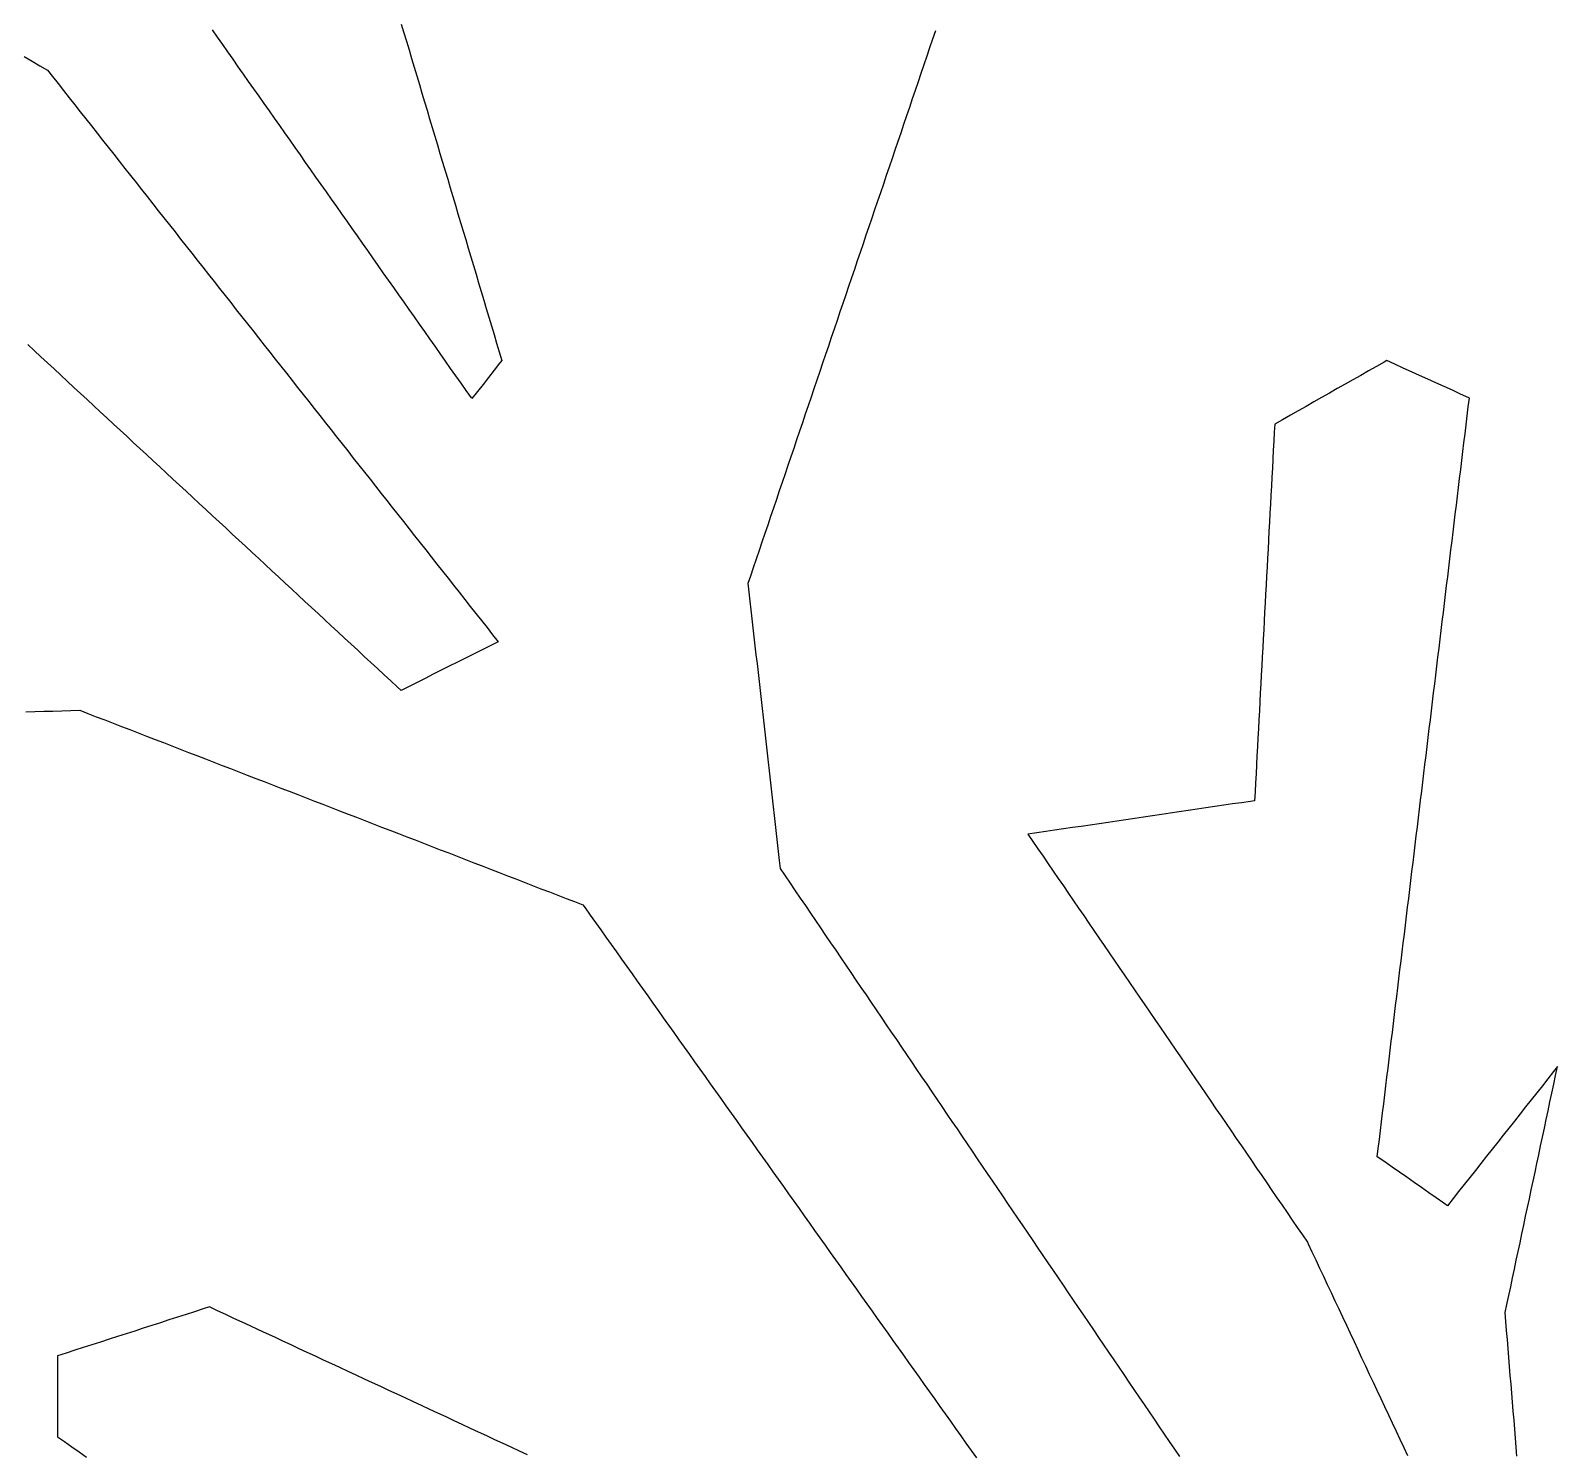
# Model space of a CAD drawing. Header units: millimetres. Extents: x 230 to 3347, y 514 to 5196.
# Drawn here: x 361.3 to 531.1, y 2979 to 3137.1 of the extents above; entities that cross this region are included whole.
import ezdxf

# ---------------------------------------------------------------- set-up
doc = ezdxf.new("R2010")
doc.units = ezdxf.units.MM
doc.layers.add('ALL_ISLANDS', color=7, linetype='Continuous')
doc.layers.add('OUTLINE_ISLAND_01', color=7, linetype='Continuous')

msp = doc.modelspace()

# ---------------------------------------------------------------- linework, layer by layer
at = {"layer": 'ALL_ISLANDS'}
for points in [[(402.5324, 3137.8073), (402.8188, 3136.8492), (403.1051, 3135.8911), (403.3914, 3134.9329), (403.6778, 3133.9748), (403.9641, 3133.0167), (404.2505, 3132.0586), (404.5368, 3131.1004), (404.8232, 3130.1423), (405.1095, 3129.1842), (405.3959, 3128.2261), (405.6822, 3127.2679), (405.9686, 3126.3098), (406.2549, 3125.3517), (406.5413, 3124.3936), (406.8276, 3123.4354), (407.1139, 3122.4773), (407.4003, 3121.5192), (407.6866, 3120.5611), (407.973, 3119.6029), (408.2593, 3118.6448), (408.5457, 3117.6867), (408.832, 3116.7285), (409.1184, 3115.7704), (409.4047, 3114.8123), (409.6911, 3113.8542), (409.9774, 3112.896), (410.2638, 3111.9379), (410.5501, 3110.9798), (410.8364, 3110.0217), (411.1228, 3109.0635), (411.4091, 3108.1054), (411.6955, 3107.1473), (411.9818, 3106.1892), (412.2682, 3105.231), (412.5545, 3104.2729), (412.8409, 3103.3148), (413.1272, 3102.3567), (413.4136, 3101.3985), (413.6999, 3100.4404), (413.4594, 3100.1317), (412.8448, 3099.3429), (412.2302, 3098.5541), (411.6156, 3097.7652), (411.001, 3096.9764), (410.3864, 3096.1876), (410.3197, 3096.2823), (409.7439, 3097.0999), (409.1682, 3097.9175), (408.5924, 3098.7351), (408.0166, 3099.5527), (407.4409, 3100.3704), (406.8651, 3101.188), (406.2893, 3102.0056), (405.7136, 3102.8232), (405.1378, 3103.6408), (404.5621, 3104.4584), (403.9863, 3105.2761), (403.4105, 3106.0937), (402.8348, 3106.9113), (402.259, 3107.7289), (401.6832, 3108.5465), (401.1075, 3109.3641), (400.5317, 3110.1818), (399.956, 3110.9994), (399.3802, 3111.817), (398.8044, 3112.6346), (398.2287, 3113.4522), (397.6529, 3114.2698), (397.0771, 3115.0875), (396.5014, 3115.9051), (395.9256, 3116.7227), (395.3499, 3117.5403), (394.7741, 3118.3579), (394.1983, 3119.1756), (393.6226, 3119.9932), (393.0468, 3120.8108), (392.471, 3121.6284), (391.8953, 3122.446), (391.3195, 3123.2636), (390.7438, 3124.0813), (390.168, 3124.8989), (389.5922, 3125.7165), (389.0165, 3126.5341), (388.4407, 3127.3517), (387.8649, 3128.1693), (387.2892, 3128.987), (386.7134, 3129.8046), (386.1377, 3130.6222), (385.5619, 3131.4398), (384.9861, 3132.2574), (384.4104, 3133.075), (383.8346, 3133.8927), (383.2588, 3134.7103), (382.6831, 3135.5279), (382.1073, 3136.3455), (381.5316, 3137.1631)], [(489.0676, 2978.6542), (488.5056, 2979.4814), (487.9437, 2980.3085), (487.3818, 2981.1357), (486.8198, 2981.9629), (486.2579, 2982.7901), (485.6959, 2983.6172), (485.134, 2984.4444), (484.572, 2985.2716), (484.0101, 2986.0988), (483.4482, 2986.9259), (482.8862, 2987.7531), (482.3243, 2988.5803), (481.7623, 2989.4075), (481.2004, 2990.2346), (480.6384, 2991.0618), (480.0765, 2991.889), (479.5146, 2992.7162), (478.9526, 2993.5433), (478.3907, 2994.3705), (477.8287, 2995.1977), (477.2668, 2996.0249), (476.7048, 2996.852), (476.1429, 2997.6792), (475.581, 2998.5064), (475.019, 2999.3336), (474.4571, 3000.1607), (473.8951, 3000.9879), (473.3332, 3001.8151), (472.7712, 3002.6423), (472.2093, 3003.4695), (471.6473, 3004.2966), (471.0854, 3005.1238), (470.5235, 3005.951), (469.9615, 3006.7782), (469.3996, 3007.6053), (468.8376, 3008.4325), (468.2757, 3009.2597), (467.7137, 3010.0869), (467.1518, 3010.914), (466.5899, 3011.7412), (466.0279, 3012.5684), (465.466, 3013.3956), (464.904, 3014.2227), (464.3421, 3015.0499), (463.7801, 3015.8771), (463.2182, 3016.7043), (462.6563, 3017.5314), (462.0943, 3018.3586), (461.5324, 3019.1858), (460.9704, 3020.013), (460.4085, 3020.8401), (459.8465, 3021.6673), (459.2846, 3022.4945), (458.7227, 3023.3217), (458.1607, 3024.1488), (457.5988, 3024.976), (457.0368, 3025.8032), (456.4749, 3026.6304), (455.9129, 3027.4575), (455.351, 3028.2847), (454.789, 3029.1119), (454.2271, 3029.9391), (453.6652, 3030.7663), (453.1032, 3031.5934), (452.5413, 3032.4206), (451.9793, 3033.2478), (451.4174, 3034.075), (450.8554, 3034.9021), (450.2935, 3035.7293), (449.7316, 3036.5565), (449.1696, 3037.3837), (448.6077, 3038.2108), (448.0457, 3039.038), (447.4838, 3039.8652), (446.9218, 3040.6924), (446.3599, 3041.5195), (445.798, 3042.3467), (445.236, 3043.1739), (444.6741, 3044.0011), (444.5743, 3044.8858), (444.4623, 3045.8795), (444.3503, 3046.8732), (444.2383, 3047.8669), (444.1262, 3048.8606), (444.0142, 3049.8543), (443.9022, 3050.848), (443.7902, 3051.8417), (443.6782, 3052.8354), (443.5661, 3053.8291), (443.4541, 3054.8228), (443.3421, 3055.8165), (443.2301, 3056.8102), (443.1181, 3057.8039), (443.006, 3058.7976), (442.894, 3059.7914), (442.782, 3060.7851), (442.67, 3061.7788), (442.5579, 3062.7725), (442.4459, 3063.7662), (442.3339, 3064.7599), (442.2219, 3065.7536), (442.1099, 3066.7473), (441.9978, 3067.741), (441.8858, 3068.7347), (441.7738, 3069.7284), (441.6618, 3070.7221), (441.5498, 3071.7158), (441.4377, 3072.7095), (441.3257, 3073.7032), (441.2137, 3074.6969), (441.1017, 3075.6906), (441.3754, 3076.4975), (441.6966, 3077.4445), (442.0179, 3078.3915), (442.3391, 3079.3385), (442.6604, 3080.2855), (442.9817, 3081.2325), (443.3029, 3082.1794), (443.6242, 3083.1264), (443.9454, 3084.0734), (444.2667, 3085.0204), (444.5879, 3085.9674), (444.9092, 3086.9144), (445.2305, 3087.8614), (445.5517, 3088.8084), (445.873, 3089.7554), (446.1942, 3090.7024), (446.5155, 3091.6494), (446.8367, 3092.5964), (447.158, 3093.5434), (447.4792, 3094.4903), (447.8005, 3095.4373), (448.1218, 3096.3843), (448.443, 3097.3313), (448.7643, 3098.2783), (449.0855, 3099.2253), (449.4068, 3100.1723), (449.728, 3101.1193), (450.0493, 3102.0663), (450.3706, 3103.0133), (450.6918, 3103.9603), (451.0131, 3104.9073), (451.3343, 3105.8543), (451.6556, 3106.8012), (451.9768, 3107.7482), (452.2981, 3108.6952), (452.6193, 3109.6422), (452.9406, 3110.5892), (453.2619, 3111.5362), (453.5831, 3112.4832), (453.9044, 3113.4302), (454.2256, 3114.3772), (454.5469, 3115.3242), (454.8681, 3116.2712), (455.1894, 3117.2182), (455.5106, 3118.1652), (455.8319, 3119.1121), (456.1532, 3120.0591), (456.4744, 3121.0061), (456.7957, 3121.9531), (457.1169, 3122.9001), (457.4382, 3123.8471), (457.7594, 3124.7941), (458.0807, 3125.7411), (458.402, 3126.6881), (458.7232, 3127.6351), (459.0445, 3128.5821), (459.3657, 3129.5291), (459.687, 3130.4761), (460.0082, 3131.423), (460.3295, 3132.37), (460.6507, 3133.317), (460.972, 3134.264), (461.2933, 3135.211), (461.6145, 3136.158), (461.9358, 3137.105)], [(360.6198, 3134.1875), (361.4831, 3133.6827), (362.3463, 3133.1779), (363.2096, 3132.6731), (363.7528, 3131.9845), (364.3721, 3131.1994), (364.9915, 3130.4143), (365.6108, 3129.6292), (366.2302, 3128.844), (366.8495, 3128.0589), (367.4688, 3127.2738), (368.0882, 3126.4887), (368.7075, 3125.7036), (369.3269, 3124.9184), (369.9462, 3124.1333), (370.5656, 3123.3482), (371.1849, 3122.5631), (371.8043, 3121.778), (372.4236, 3120.9928), (373.0429, 3120.2077), (373.6623, 3119.4226), (374.2816, 3118.6375), (374.901, 3117.8524), (375.5203, 3117.0672), (376.1397, 3116.2821), (376.759, 3115.497), (377.3783, 3114.7119), (377.9977, 3113.9268), (378.617, 3113.1416), (379.2364, 3112.3565), (379.8557, 3111.5714), (380.4751, 3110.7863), (381.0944, 3110.0011), (381.7137, 3109.216), (382.3331, 3108.4309), (382.9524, 3107.6458), (383.5718, 3106.8607), (384.1911, 3106.0755), (384.8105, 3105.2904), (385.4298, 3104.5053), (386.0491, 3103.7202), (386.6685, 3102.9351), (387.2878, 3102.1499), (387.9072, 3101.3648), (388.5265, 3100.5797), (389.1459, 3099.7946), (389.7652, 3099.0095), (390.3845, 3098.2243), (391.0039, 3097.4392), (391.6232, 3096.6541), (392.2426, 3095.869), (392.8619, 3095.0839), (393.4813, 3094.2987), (394.1006, 3093.5136), (394.7199, 3092.7285), (395.3393, 3091.9434), (395.9586, 3091.1583), (396.578, 3090.3731), (397.1973, 3089.588), (397.8167, 3088.8029), (398.436, 3088.0178), (399.0553, 3087.2327), (399.6747, 3086.4475), (400.294, 3085.6624), (400.9134, 3084.8773), (401.5327, 3084.0922), (402.1521, 3083.307), (402.7714, 3082.5219), (403.3907, 3081.7368), (404.0101, 3080.9517), (404.6294, 3080.1666), (405.2488, 3079.3814), (405.8681, 3078.5963), (406.4875, 3077.8112), (407.1068, 3077.0261), (407.7261, 3076.241), (408.3455, 3075.4558), (408.9648, 3074.6707), (409.5842, 3073.8856), (410.2035, 3073.1005), (410.8229, 3072.3154), (411.4422, 3071.5302), (412.0615, 3070.7451), (412.6809, 3069.96), (413.3002, 3069.1749), (413.2347, 3069.1421), (412.3405, 3068.6944), (411.4463, 3068.2468), (410.5521, 3067.7991), (409.6579, 3067.3515), (408.7637, 3066.9038), (407.8695, 3066.4562), (406.9753, 3066.0085), (406.0811, 3065.5608), (405.1869, 3065.1132), (404.2927, 3064.6655), (403.3985, 3064.2179), (402.5043, 3063.7702), (402.0888, 3064.1549), (401.355, 3064.8343), (400.6213, 3065.5138), (399.8875, 3066.1932), (399.1537, 3066.8726), (398.42, 3067.552), (397.6862, 3068.2314), (396.9525, 3068.9108), (396.2187, 3069.5902), (395.485, 3070.2696), (394.7512, 3070.9491), (394.0174, 3071.6285), (393.2837, 3072.3079), (392.5499, 3072.9873), (391.8162, 3073.6667), (391.0824, 3074.3461), (390.3487, 3075.0255), (389.6149, 3075.705), (388.8812, 3076.3844), (388.1474, 3077.0638), (387.4136, 3077.7432), (386.6799, 3078.4226), (385.9461, 3079.102), (385.2124, 3079.7814), (384.4786, 3080.4608), (383.7449, 3081.1403), (383.0111, 3081.8197), (382.2773, 3082.4991), (381.5436, 3083.1785), (380.8098, 3083.8579), (380.0761, 3084.5373), (379.3423, 3085.2167), (378.6086, 3085.8961), (377.8748, 3086.5756), (377.141, 3087.255), (376.4073, 3087.9344), (375.6735, 3088.6138), (374.9398, 3089.2932), (374.206, 3089.9726), (373.4723, 3090.652), (372.7385, 3091.3314), (372.0048, 3092.0109), (371.271, 3092.6903), (370.5372, 3093.3697), (369.8035, 3094.0491), (369.0697, 3094.7285), (368.336, 3095.4079), (367.6022, 3096.0873), (366.8685, 3096.7667), (366.1347, 3097.4462), (365.4009, 3098.1256), (364.6672, 3098.805), (363.9334, 3099.4844), (363.1997, 3100.1638), (362.4659, 3100.8432), (361.7322, 3101.5226), (360.9984, 3102.202)], [(526.5509, 2978.6966), (526.4691, 2979.6932), (526.3874, 2980.6899), (526.3056, 2981.6866), (526.2238, 2982.6832), (526.1421, 2983.6799), (526.0603, 2984.6765), (525.9785, 2985.6732), (525.8968, 2986.6698), (525.815, 2987.6665), (525.7333, 2988.6631), (525.6515, 2989.6598), (525.5697, 2990.6564), (525.488, 2991.6531), (525.4062, 2992.6497), (525.3244, 2993.6464), (525.2427, 2994.643), (525.437, 2995.5565), (525.645, 2996.5346), (525.8531, 2997.5128), (526.0611, 2998.4909), (526.2692, 2999.469), (526.4773, 3000.4471), (526.6853, 3001.4252), (526.8934, 3002.4033), (527.1014, 3003.3815), (527.3095, 3004.3596), (527.5175, 3005.3377), (527.7256, 3006.3158), (527.9336, 3007.2939), (528.1417, 3008.2721), (528.3497, 3009.2502), (528.5578, 3010.2283), (528.7658, 3011.2064), (528.9739, 3012.1845), (529.1819, 3013.1626), (529.39, 3014.1408), (529.5981, 3015.1189), (529.8061, 3016.097), (530.0142, 3017.0751), (530.2222, 3018.0532), (530.4303, 3019.0313), (530.6383, 3020.0095), (530.8464, 3020.9876), (531.0544, 3021.9657), (530.6179, 3021.4142), (529.9971, 3020.6302), (529.3764, 3019.8462), (528.7557, 3019.0621), (528.135, 3018.2781), (527.5143, 3017.494), (526.8936, 3016.71), (526.2729, 3015.9259), (525.6522, 3015.1419), (525.0315, 3014.3578), (524.4108, 3013.5738), (523.7901, 3012.7898), (523.1694, 3012.0057), (522.5487, 3011.2217), (521.928, 3010.4376), (521.3073, 3009.6536), (520.6866, 3008.8695), (520.0659, 3008.0855), (519.4452, 3007.3015), (518.8244, 3006.5174), (518.4087, 3006.8078), (517.5888, 3007.3804), (516.769, 3007.9529), (515.9491, 3008.5255), (515.1293, 3009.0981), (514.3094, 3009.6707), (513.4896, 3010.2432), (512.6697, 3010.8158), (511.8499, 3011.3884), (511.03, 3011.961), (511.1402, 3012.8688), (511.2607, 3013.8615), (511.3812, 3014.8542), (511.5017, 3015.847), (511.6223, 3016.8397), (511.7428, 3017.8324), (511.8633, 3018.8251), (511.9838, 3019.8178), (512.1043, 3020.8105), (512.2248, 3021.8032), (512.3453, 3022.7959), (512.4658, 3023.7887), (512.5863, 3024.7814), (512.7069, 3025.7741), (512.8274, 3026.7668), (512.9479, 3027.7595), (513.0684, 3028.7522), (513.1889, 3029.7449), (513.3094, 3030.7376), (513.4299, 3031.7304), (513.5504, 3032.7231), (513.6709, 3033.7158), (513.7914, 3034.7085), (513.912, 3035.7012), (514.0325, 3036.6939), (514.153, 3037.6866), (514.2735, 3038.6793), (514.394, 3039.672), (514.5145, 3040.6648), (514.635, 3041.6575), (514.7555, 3042.6502), (514.876, 3043.6429), (514.9966, 3044.6356), (515.1171, 3045.6283), (515.2376, 3046.621), (515.3581, 3047.6137), (515.4786, 3048.6065), (515.5991, 3049.5992), (515.7196, 3050.5919), (515.8401, 3051.5846), (515.9606, 3052.5773), (516.0812, 3053.57), (516.2017, 3054.5627), (516.3222, 3055.5554), (516.4427, 3056.5482), (516.5632, 3057.5409), (516.6837, 3058.5336), (516.8042, 3059.5263), (516.9247, 3060.519), (517.0452, 3061.5117), (517.1658, 3062.5044), (517.2863, 3063.4971), (517.4068, 3064.4898), (517.5273, 3065.4826), (517.6478, 3066.4753), (517.7683, 3067.468), (517.8888, 3068.4607), (518.0093, 3069.4534), (518.1298, 3070.4461), (518.2504, 3071.4388), (518.3709, 3072.4315), (518.4914, 3073.4243), (518.6119, 3074.417), (518.7324, 3075.4097), (518.8529, 3076.4024), (518.9734, 3077.3951), (519.0939, 3078.3878), (519.2144, 3079.3805), (519.3349, 3080.3732), (519.4555, 3081.366), (519.576, 3082.3587), (519.6965, 3083.3514), (519.817, 3084.3441), (519.9375, 3085.3368), (520.058, 3086.3295), (520.1785, 3087.3222), (520.299, 3088.3149), (520.4195, 3089.3076), (520.5401, 3090.3004), (520.6606, 3091.2931), (520.7811, 3092.2858), (520.9016, 3093.2785), (521.0221, 3094.2712), (521.1426, 3095.2639), (521.2631, 3096.2566), (521.1901, 3096.2897), (520.2793, 3096.7024), (519.3684, 3097.1152), (518.4576, 3097.5279), (517.5467, 3097.9407), (516.6359, 3098.3534), (515.725, 3098.7661), (514.8142, 3099.1789), (513.9033, 3099.5916), (512.9925, 3100.0043), (512.0816, 3100.4171), (511.8017, 3100.2584), (510.9318, 3099.7653), (510.0618, 3099.2721), (509.1919, 3098.779), (508.3219, 3098.2858), (507.452, 3097.7927), (506.582, 3097.2996), (505.7121, 3096.8064), (504.8421, 3096.3133), (503.9722, 3095.8201), (503.1023, 3095.327), (502.2323, 3094.8338), (501.3624, 3094.3407), (500.4924, 3093.8476), (499.6225, 3093.3544), (499.5742, 3092.4527), (499.5208, 3091.4541), (499.4673, 3090.4556), (499.4139, 3089.457), (499.3604, 3088.4584), (499.307, 3087.4598), (499.2535, 3086.4613), (499.2001, 3085.4627), (499.1467, 3084.4641), (499.0932, 3083.4656), (499.0398, 3082.467), (498.9863, 3081.4684), (498.9329, 3080.4698), (498.8794, 3079.4713), (498.826, 3078.4727), (498.7726, 3077.4741), (498.7191, 3076.4756), (498.6657, 3075.477), (498.6122, 3074.4784), (498.5588, 3073.4799), (498.5053, 3072.4813), (498.4519, 3071.4827), (498.3984, 3070.4841), (498.345, 3069.4856), (498.2916, 3068.487), (498.2381, 3067.4884), (498.1847, 3066.4899), (498.1312, 3065.4913), (498.0778, 3064.4927), (498.0243, 3063.4941), (497.9709, 3062.4956), (497.9175, 3061.497), (497.864, 3060.4984), (497.8106, 3059.4999), (497.7571, 3058.5013), (497.7037, 3057.5027), (497.6502, 3056.5041), (497.5968, 3055.5056), (497.5434, 3054.507), (497.4899, 3053.5084), (497.4365, 3052.5099), (497.383, 3051.5113), (496.9217, 3051.4432), (495.9324, 3051.2971), (494.9431, 3051.151), (493.9539, 3051.005), (492.9646, 3050.8589), (491.9753, 3050.7128), (490.986, 3050.5667), (489.9968, 3050.4207), (489.0075, 3050.2746), (488.0182, 3050.1285), (487.029, 3049.9825), (486.0397, 3049.8364), (485.0504, 3049.6903), (484.0611, 3049.5442), (483.0719, 3049.3982), (482.0826, 3049.2521), (481.0933, 3049.106), (480.104, 3048.96), (479.1148, 3048.8139), (478.1255, 3048.6678), (477.1362, 3048.5217), (476.1469, 3048.3757), (475.1577, 3048.2296), (474.1684, 3048.0835), (473.1791, 3047.9375), (472.1898, 3047.7914), (472.7377, 3046.9921), (473.3031, 3046.1672), (473.8684, 3045.3424), (474.4338, 3044.5175), (474.9991, 3043.6927), (475.5645, 3042.8678), (476.1298, 3042.043), (476.6952, 3041.2181), (477.2605, 3040.3933), (477.8259, 3039.5684), (478.3912, 3038.7436), (478.9566, 3037.9187), (479.5219, 3037.0939), (480.0873, 3036.269), (480.6526, 3035.4442), (481.218, 3034.6193), (481.7833, 3033.7945), (482.3487, 3032.9696), (482.914, 3032.1448), (483.4794, 3031.3199), (484.0447, 3030.4951), (484.6101, 3029.6702), (485.1755, 3028.8454), (485.7408, 3028.0205), (486.3062, 3027.1957), (486.8715, 3026.3708), (487.4369, 3025.546), (488.0022, 3024.7211), (488.5676, 3023.8963), (489.1329, 3023.0714), (489.6983, 3022.2466), (490.2636, 3021.4217), (490.829, 3020.5969), (491.3943, 3019.772), (491.9597, 3018.9472), (492.525, 3018.1223), (493.0904, 3017.2975), (493.6557, 3016.4726), (494.2211, 3015.6478), (494.7864, 3014.8229), (495.3518, 3013.9981), (495.9171, 3013.1732), (496.4825, 3012.3484), (497.0478, 3011.5235), (497.6132, 3010.6987), (498.1786, 3009.8738), (498.7439, 3009.049), (499.3093, 3008.2241), (499.8746, 3007.3993), (500.44, 3006.5744), (501.0053, 3005.7496), (501.5707, 3004.9247), (502.136, 3004.0999), (502.7014, 3003.275), (503.2667, 3002.4502), (503.338, 3002.2984), (503.763, 3001.3932), (504.188, 3000.4881), (504.613, 2999.5829), (505.038, 2998.6777), (505.4631, 2997.7725), (505.8881, 2996.8673), (506.3131, 2995.9621), (506.7381, 2995.057), (507.1631, 2994.1518), (507.5882, 2993.2466), (508.0132, 2992.3414), (508.4382, 2991.4362), (508.8632, 2990.531), (509.2882, 2989.6258), (509.7133, 2988.7207), (510.1383, 2987.8155), (510.5633, 2986.9103), (510.9883, 2986.0051), (511.4133, 2985.0999), (511.8383, 2984.1947), (512.2634, 2983.2896), (512.6884, 2982.3844), (513.1134, 2981.4792), (513.5384, 2980.574), (513.9634, 2979.6688), (514.3885, 2978.7636)], [(360.8028, 3061.3938), (361.8024, 3061.4213), (362.802, 3061.4489), (363.8016, 3061.4765), (364.8013, 3061.5041), (365.8009, 3061.5316), (366.8005, 3061.5592), (367.6935, 3061.2139), (368.6263, 3060.8534), (369.559, 3060.4928), (370.4917, 3060.1322), (371.4244, 3059.7716), (372.3572, 3059.411), (373.2899, 3059.0504), (374.2226, 3058.6898), (375.1553, 3058.3293), (376.0881, 3057.9687), (377.0208, 3057.6081), (377.9535, 3057.2475), (378.8862, 3056.8869), (379.819, 3056.5263), (380.7517, 3056.1657), (381.6844, 3055.8052), (382.6172, 3055.4446), (383.5499, 3055.084), (384.4826, 3054.7234), (385.4153, 3054.3628), (386.3481, 3054.0022), (387.2808, 3053.6416), (388.2135, 3053.2811), (389.1462, 3052.9205), (390.079, 3052.5599), (391.0117, 3052.1993), (391.9444, 3051.8387), (392.8771, 3051.4781), (393.8099, 3051.1175), (394.7426, 3050.757), (395.6753, 3050.3964), (396.608, 3050.0358), (397.5408, 3049.6752), (398.4735, 3049.3146), (399.4062, 3048.954), (400.3389, 3048.5934), (401.2717, 3048.2329), (402.2044, 3047.8723), (403.1371, 3047.5117), (404.0699, 3047.1511), (405.0026, 3046.7905), (405.9353, 3046.4299), (406.868, 3046.0693), (407.8008, 3045.7088), (408.7335, 3045.3482), (409.6662, 3044.9876), (410.5989, 3044.627), (411.5317, 3044.2664), (412.4644, 3043.9058), (413.3971, 3043.5452), (414.3298, 3043.1847), (415.2626, 3042.8241), (416.1953, 3042.4635), (417.128, 3042.1029), (418.0607, 3041.7423), (418.9935, 3041.3817), (419.9262, 3041.0211), (420.8589, 3040.6606), (421.7916, 3040.3), (422.7244, 3039.9394), (422.9586, 3039.6104), (423.5387, 3038.7959), (424.1188, 3037.9813), (424.6989, 3037.1667), (425.279, 3036.3522), (425.859, 3035.5376), (426.4391, 3034.723), (427.0192, 3033.9085), (427.5993, 3033.0939), (428.1793, 3032.2794), (428.7594, 3031.4648), (429.3395, 3030.6502), (429.9196, 3029.8357), (430.4996, 3029.0211), (431.0797, 3028.2066), (431.6598, 3027.392), (432.2399, 3026.5774), (432.82, 3025.7629), (433.4, 3024.9483), (433.9801, 3024.1337), (434.5602, 3023.3192), (435.1403, 3022.5046), (435.7203, 3021.6901), (436.3004, 3020.8755), (436.8805, 3020.0609), (437.4606, 3019.2464), (438.0406, 3018.4318), (438.6207, 3017.6173), (439.2008, 3016.8027), (439.7809, 3015.9881), (440.361, 3015.1736), (440.941, 3014.359), (441.5211, 3013.5444), (442.1012, 3012.7299), (442.6813, 3011.9153), (443.2613, 3011.1008), (443.8414, 3010.2862), (444.4215, 3009.4716), (445.0016, 3008.6571), (445.5816, 3007.8425), (446.1617, 3007.028), (446.7418, 3006.2134), (447.3219, 3005.3988), (447.902, 3004.5843), (448.482, 3003.7697), (449.0621, 3002.9551), (449.6422, 3002.1406), (450.2223, 3001.326), (450.8023, 3000.5115), (451.3824, 2999.6969), (451.9625, 2998.8823), (452.5426, 2998.0678), (453.1226, 2997.2532), (453.7027, 2996.4386), (454.2828, 2995.6241), (454.8629, 2994.8095), (455.443, 2993.995), (456.023, 2993.1804), (456.6031, 2992.3658), (457.1832, 2991.5513), (457.7633, 2990.7367), (458.3433, 2989.9222), (458.9234, 2989.1076), (459.5035, 2988.293), (460.0836, 2987.4785), (460.6636, 2986.6639), (461.2437, 2985.8493), (461.8238, 2985.0348), (462.4039, 2984.2202), (462.984, 2983.4057), (463.564, 2982.5911), (464.1441, 2981.7765), (464.7242, 2980.962), (465.3043, 2980.1474), (465.8843, 2979.3329), (466.4644, 2978.5183)], [(416.5706, 2978.8304), (415.6637, 2979.2518), (414.7568, 2979.6732), (413.8499, 2980.0946), (412.943, 2980.516), (412.0362, 2980.9373), (411.1293, 2981.3587), (410.2224, 2981.7801), (409.3155, 2982.2015), (408.4086, 2982.6229), (407.5018, 2983.0443), (406.5949, 2983.4657), (405.688, 2983.8871), (404.7811, 2984.3085), (403.8743, 2984.7299), (402.9674, 2985.1513), (402.0605, 2985.5727), (401.1536, 2985.9941), (400.2467, 2986.4155), (399.3399, 2986.8369), (398.433, 2987.2582), (397.5261, 2987.6796), (396.6192, 2988.101), (395.7124, 2988.5224), (394.8055, 2988.9438), (393.8986, 2989.3652), (392.9917, 2989.7866), (392.0848, 2990.208), (391.178, 2990.6294), (390.2711, 2991.0508), (389.3642, 2991.4722), (388.4573, 2991.8936), (387.5505, 2992.315), (386.6436, 2992.7364), (385.7367, 2993.1578), (384.8298, 2993.5792), (383.9229, 2994.0005), (383.0161, 2994.4219), (382.1092, 2994.8433), (381.2023, 2995.2647), (380.5127, 2995.043), (379.5607, 2994.7369), (378.6087, 2994.4308), (377.6567, 2994.1247), (376.7047, 2993.8187), (375.7527, 2993.5126), (374.8006, 2993.2065), (373.8486, 2992.9004), (372.8966, 2992.5943), (371.9446, 2992.2883), (370.9926, 2991.9822), (370.0406, 2991.6761), (369.0886, 2991.37), (368.1366, 2991.0639), (367.1846, 2990.7578), (366.2326, 2990.4518), (365.2806, 2990.1457), (364.3286, 2989.8396), (364.328, 2988.8449), (364.3275, 2987.8449), (364.3269, 2986.8449), (364.3264, 2985.8449), (364.3258, 2984.8449), (364.3252, 2983.8449), (364.3247, 2982.8449), (364.3241, 2981.8449), (364.3235, 2980.8449), (365.0759, 2980.3109), (365.8913, 2979.7321), (366.7067, 2979.1532), (367.5222, 2978.5744)]]:
    msp.add_lwpolyline(points, dxfattribs=at)
at = {"layer": 'OUTLINE_ISLAND_01'}
for points in [[(402.5324, 3137.8073), (402.8188, 3136.8492), (403.1051, 3135.8911), (403.3914, 3134.9329), (403.6778, 3133.9748), (403.9641, 3133.0167), (404.2505, 3132.0586), (404.5368, 3131.1004), (404.8232, 3130.1423), (405.1095, 3129.1842), (405.3959, 3128.2261), (405.6822, 3127.2679), (405.9686, 3126.3098), (406.2549, 3125.3517), (406.5413, 3124.3936), (406.8276, 3123.4354), (407.1139, 3122.4773), (407.4003, 3121.5192), (407.6866, 3120.5611), (407.973, 3119.6029), (408.2593, 3118.6448), (408.5457, 3117.6867), (408.832, 3116.7285), (409.1184, 3115.7704), (409.4047, 3114.8123), (409.6911, 3113.8542), (409.9774, 3112.896), (410.2638, 3111.9379), (410.5501, 3110.9798), (410.8364, 3110.0217), (411.1228, 3109.0635), (411.4091, 3108.1054), (411.6955, 3107.1473), (411.9818, 3106.1892), (412.2682, 3105.231), (412.5545, 3104.2729), (412.8409, 3103.3148), (413.1272, 3102.3567), (413.4136, 3101.3985), (413.6999, 3100.4404), (413.4594, 3100.1317), (412.8448, 3099.3429), (412.2302, 3098.5541), (411.6156, 3097.7652), (411.001, 3096.9764), (410.3864, 3096.1876), (410.3197, 3096.2823), (409.7439, 3097.0999), (409.1682, 3097.9175), (408.5924, 3098.7351), (408.0166, 3099.5527), (407.4409, 3100.3704), (406.8651, 3101.188), (406.2893, 3102.0056), (405.7136, 3102.8232), (405.1378, 3103.6408), (404.5621, 3104.4584), (403.9863, 3105.2761), (403.4105, 3106.0937), (402.8348, 3106.9113), (402.259, 3107.7289), (401.6832, 3108.5465), (401.1075, 3109.3641), (400.5317, 3110.1818), (399.956, 3110.9994), (399.3802, 3111.817), (398.8044, 3112.6346), (398.2287, 3113.4522), (397.6529, 3114.2698), (397.0771, 3115.0875), (396.5014, 3115.9051), (395.9256, 3116.7227), (395.3499, 3117.5403), (394.7741, 3118.3579), (394.1983, 3119.1756), (393.6226, 3119.9932), (393.0468, 3120.8108), (392.471, 3121.6284), (391.8953, 3122.446), (391.3195, 3123.2636), (390.7438, 3124.0813), (390.168, 3124.8989), (389.5922, 3125.7165), (389.0165, 3126.5341), (388.4407, 3127.3517), (387.8649, 3128.1693), (387.2892, 3128.987), (386.7134, 3129.8046), (386.1377, 3130.6222), (385.5619, 3131.4398), (384.9861, 3132.2574), (384.4104, 3133.075), (383.8346, 3133.8927), (383.2588, 3134.7103), (382.6831, 3135.5279), (382.1073, 3136.3455), (381.5316, 3137.1631)], [(489.0676, 2978.6542), (488.5056, 2979.4814), (487.9437, 2980.3085), (487.3818, 2981.1357), (486.8198, 2981.9629), (486.2579, 2982.7901), (485.6959, 2983.6172), (485.134, 2984.4444), (484.572, 2985.2716), (484.0101, 2986.0988), (483.4482, 2986.9259), (482.8862, 2987.7531), (482.3243, 2988.5803), (481.7623, 2989.4075), (481.2004, 2990.2346), (480.6384, 2991.0618), (480.0765, 2991.889), (479.5146, 2992.7162), (478.9526, 2993.5433), (478.3907, 2994.3705), (477.8287, 2995.1977), (477.2668, 2996.0249), (476.7048, 2996.852), (476.1429, 2997.6792), (475.581, 2998.5064), (475.019, 2999.3336), (474.4571, 3000.1607), (473.8951, 3000.9879), (473.3332, 3001.8151), (472.7712, 3002.6423), (472.2093, 3003.4695), (471.6473, 3004.2966), (471.0854, 3005.1238), (470.5235, 3005.951), (469.9615, 3006.7782), (469.3996, 3007.6053), (468.8376, 3008.4325), (468.2757, 3009.2597), (467.7137, 3010.0869), (467.1518, 3010.914), (466.5899, 3011.7412), (466.0279, 3012.5684), (465.466, 3013.3956), (464.904, 3014.2227), (464.3421, 3015.0499), (463.7801, 3015.8771), (463.2182, 3016.7043), (462.6563, 3017.5314), (462.0943, 3018.3586), (461.5324, 3019.1858), (460.9704, 3020.013), (460.4085, 3020.8401), (459.8465, 3021.6673), (459.2846, 3022.4945), (458.7227, 3023.3217), (458.1607, 3024.1488), (457.5988, 3024.976), (457.0368, 3025.8032), (456.4749, 3026.6304), (455.9129, 3027.4575), (455.351, 3028.2847), (454.789, 3029.1119), (454.2271, 3029.9391), (453.6652, 3030.7663), (453.1032, 3031.5934), (452.5413, 3032.4206), (451.9793, 3033.2478), (451.4174, 3034.075), (450.8554, 3034.9021), (450.2935, 3035.7293), (449.7316, 3036.5565), (449.1696, 3037.3837), (448.6077, 3038.2108), (448.0457, 3039.038), (447.4838, 3039.8652), (446.9218, 3040.6924), (446.3599, 3041.5195), (445.798, 3042.3467), (445.236, 3043.1739), (444.6741, 3044.0011), (444.5743, 3044.8858), (444.4623, 3045.8795), (444.3503, 3046.8732), (444.2383, 3047.8669), (444.1262, 3048.8606), (444.0142, 3049.8543), (443.9022, 3050.848), (443.7902, 3051.8417), (443.6782, 3052.8354), (443.5661, 3053.8291), (443.4541, 3054.8228), (443.3421, 3055.8165), (443.2301, 3056.8102), (443.1181, 3057.8039), (443.006, 3058.7976), (442.894, 3059.7914), (442.782, 3060.7851), (442.67, 3061.7788), (442.5579, 3062.7725), (442.4459, 3063.7662), (442.3339, 3064.7599), (442.2219, 3065.7536), (442.1099, 3066.7473), (441.9978, 3067.741), (441.8858, 3068.7347), (441.7738, 3069.7284), (441.6618, 3070.7221), (441.5498, 3071.7158), (441.4377, 3072.7095), (441.3257, 3073.7032), (441.2137, 3074.6969), (441.1017, 3075.6906), (441.3754, 3076.4975), (441.6966, 3077.4445), (442.0179, 3078.3915), (442.3391, 3079.3385), (442.6604, 3080.2855), (442.9817, 3081.2325), (443.3029, 3082.1794), (443.6242, 3083.1264), (443.9454, 3084.0734), (444.2667, 3085.0204), (444.5879, 3085.9674), (444.9092, 3086.9144), (445.2305, 3087.8614), (445.5517, 3088.8084), (445.873, 3089.7554), (446.1942, 3090.7024), (446.5155, 3091.6494), (446.8367, 3092.5964), (447.158, 3093.5434), (447.4792, 3094.4903), (447.8005, 3095.4373), (448.1218, 3096.3843), (448.443, 3097.3313), (448.7643, 3098.2783), (449.0855, 3099.2253), (449.4068, 3100.1723), (449.728, 3101.1193), (450.0493, 3102.0663), (450.3706, 3103.0133), (450.6918, 3103.9603), (451.0131, 3104.9073), (451.3343, 3105.8543), (451.6556, 3106.8012), (451.9768, 3107.7482), (452.2981, 3108.6952), (452.6193, 3109.6422), (452.9406, 3110.5892), (453.2619, 3111.5362), (453.5831, 3112.4832), (453.9044, 3113.4302), (454.2256, 3114.3772), (454.5469, 3115.3242), (454.8681, 3116.2712), (455.1894, 3117.2182), (455.5106, 3118.1652), (455.8319, 3119.1121), (456.1532, 3120.0591), (456.4744, 3121.0061), (456.7957, 3121.9531), (457.1169, 3122.9001), (457.4382, 3123.8471), (457.7594, 3124.7941), (458.0807, 3125.7411), (458.402, 3126.6881), (458.7232, 3127.6351), (459.0445, 3128.5821), (459.3657, 3129.5291), (459.687, 3130.4761), (460.0082, 3131.423), (460.3295, 3132.37), (460.6507, 3133.317), (460.972, 3134.264), (461.2933, 3135.211), (461.6145, 3136.158), (461.9358, 3137.105)], [(360.6198, 3134.1875), (361.4831, 3133.6827), (362.3463, 3133.1779), (363.2096, 3132.6731), (363.7528, 3131.9845), (364.3721, 3131.1994), (364.9915, 3130.4143), (365.6108, 3129.6292), (366.2302, 3128.844), (366.8495, 3128.0589), (367.4688, 3127.2738), (368.0882, 3126.4887), (368.7075, 3125.7036), (369.3269, 3124.9184), (369.9462, 3124.1333), (370.5656, 3123.3482), (371.1849, 3122.5631), (371.8043, 3121.778), (372.4236, 3120.9928), (373.0429, 3120.2077), (373.6623, 3119.4226), (374.2816, 3118.6375), (374.901, 3117.8524), (375.5203, 3117.0672), (376.1397, 3116.2821), (376.759, 3115.497), (377.3783, 3114.7119), (377.9977, 3113.9268), (378.617, 3113.1416), (379.2364, 3112.3565), (379.8557, 3111.5714), (380.4751, 3110.7863), (381.0944, 3110.0011), (381.7137, 3109.216), (382.3331, 3108.4309), (382.9524, 3107.6458), (383.5718, 3106.8607), (384.1911, 3106.0755), (384.8105, 3105.2904), (385.4298, 3104.5053), (386.0491, 3103.7202), (386.6685, 3102.9351), (387.2878, 3102.1499), (387.9072, 3101.3648), (388.5265, 3100.5797), (389.1459, 3099.7946), (389.7652, 3099.0095), (390.3845, 3098.2243), (391.0039, 3097.4392), (391.6232, 3096.6541), (392.2426, 3095.869), (392.8619, 3095.0839), (393.4813, 3094.2987), (394.1006, 3093.5136), (394.7199, 3092.7285), (395.3393, 3091.9434), (395.9586, 3091.1583), (396.578, 3090.3731), (397.1973, 3089.588), (397.8167, 3088.8029), (398.436, 3088.0178), (399.0553, 3087.2327), (399.6747, 3086.4475), (400.294, 3085.6624), (400.9134, 3084.8773), (401.5327, 3084.0922), (402.1521, 3083.307), (402.7714, 3082.5219), (403.3907, 3081.7368), (404.0101, 3080.9517), (404.6294, 3080.1666), (405.2488, 3079.3814), (405.8681, 3078.5963), (406.4875, 3077.8112), (407.1068, 3077.0261), (407.7261, 3076.241), (408.3455, 3075.4558), (408.9648, 3074.6707), (409.5842, 3073.8856), (410.2035, 3073.1005), (410.8229, 3072.3154), (411.4422, 3071.5302), (412.0615, 3070.7451), (412.6809, 3069.96), (413.3002, 3069.1749), (413.2347, 3069.1421), (412.3405, 3068.6944), (411.4463, 3068.2468), (410.5521, 3067.7991), (409.6579, 3067.3515), (408.7637, 3066.9038), (407.8695, 3066.4562), (406.9753, 3066.0085), (406.0811, 3065.5608), (405.1869, 3065.1132), (404.2927, 3064.6655), (403.3985, 3064.2179), (402.5043, 3063.7702), (402.0888, 3064.1549), (401.355, 3064.8343), (400.6213, 3065.5138), (399.8875, 3066.1932), (399.1537, 3066.8726), (398.42, 3067.552), (397.6862, 3068.2314), (396.9525, 3068.9108), (396.2187, 3069.5902), (395.485, 3070.2696), (394.7512, 3070.9491), (394.0174, 3071.6285), (393.2837, 3072.3079), (392.5499, 3072.9873), (391.8162, 3073.6667), (391.0824, 3074.3461), (390.3487, 3075.0255), (389.6149, 3075.705), (388.8812, 3076.3844), (388.1474, 3077.0638), (387.4136, 3077.7432), (386.6799, 3078.4226), (385.9461, 3079.102), (385.2124, 3079.7814), (384.4786, 3080.4608), (383.7449, 3081.1403), (383.0111, 3081.8197), (382.2773, 3082.4991), (381.5436, 3083.1785), (380.8098, 3083.8579), (380.0761, 3084.5373), (379.3423, 3085.2167), (378.6086, 3085.8961), (377.8748, 3086.5756), (377.141, 3087.255), (376.4073, 3087.9344), (375.6735, 3088.6138), (374.9398, 3089.2932), (374.206, 3089.9726), (373.4723, 3090.652), (372.7385, 3091.3314), (372.0048, 3092.0109), (371.271, 3092.6903), (370.5372, 3093.3697), (369.8035, 3094.0491), (369.0697, 3094.7285), (368.336, 3095.4079), (367.6022, 3096.0873), (366.8685, 3096.7667), (366.1347, 3097.4462), (365.4009, 3098.1256), (364.6672, 3098.805), (363.9334, 3099.4844), (363.1997, 3100.1638), (362.4659, 3100.8432), (361.7322, 3101.5226), (360.9984, 3102.202)], [(526.5509, 2978.6966), (526.4691, 2979.6932), (526.3874, 2980.6899), (526.3056, 2981.6866), (526.2238, 2982.6832), (526.1421, 2983.6799), (526.0603, 2984.6765), (525.9785, 2985.6732), (525.8968, 2986.6698), (525.815, 2987.6665), (525.7333, 2988.6631), (525.6515, 2989.6598), (525.5697, 2990.6564), (525.488, 2991.6531), (525.4062, 2992.6497), (525.3244, 2993.6464), (525.2427, 2994.643), (525.437, 2995.5565), (525.645, 2996.5346), (525.8531, 2997.5128), (526.0611, 2998.4909), (526.2692, 2999.469), (526.4773, 3000.4471), (526.6853, 3001.4252), (526.8934, 3002.4033), (527.1014, 3003.3815), (527.3095, 3004.3596), (527.5175, 3005.3377), (527.7256, 3006.3158), (527.9336, 3007.2939), (528.1417, 3008.2721), (528.3497, 3009.2502), (528.5578, 3010.2283), (528.7658, 3011.2064), (528.9739, 3012.1845), (529.1819, 3013.1626), (529.39, 3014.1408), (529.5981, 3015.1189), (529.8061, 3016.097), (530.0142, 3017.0751), (530.2222, 3018.0532), (530.4303, 3019.0313), (530.6383, 3020.0095), (530.8464, 3020.9876), (531.0544, 3021.9657), (530.6179, 3021.4142), (529.9971, 3020.6302), (529.3764, 3019.8462), (528.7557, 3019.0621), (528.135, 3018.2781), (527.5143, 3017.494), (526.8936, 3016.71), (526.2729, 3015.9259), (525.6522, 3015.1419), (525.0315, 3014.3578), (524.4108, 3013.5738), (523.7901, 3012.7898), (523.1694, 3012.0057), (522.5487, 3011.2217), (521.928, 3010.4376), (521.3073, 3009.6536), (520.6866, 3008.8695), (520.0659, 3008.0855), (519.4452, 3007.3015), (518.8244, 3006.5174), (518.4087, 3006.8078), (517.5888, 3007.3804), (516.769, 3007.9529), (515.9491, 3008.5255), (515.1293, 3009.0981), (514.3094, 3009.6707), (513.4896, 3010.2432), (512.6697, 3010.8158), (511.8499, 3011.3884), (511.03, 3011.961), (511.1402, 3012.8688), (511.2607, 3013.8615), (511.3812, 3014.8542), (511.5017, 3015.847), (511.6223, 3016.8397), (511.7428, 3017.8324), (511.8633, 3018.8251), (511.9838, 3019.8178), (512.1043, 3020.8105), (512.2248, 3021.8032), (512.3453, 3022.7959), (512.4658, 3023.7887), (512.5863, 3024.7814), (512.7069, 3025.7741), (512.8274, 3026.7668), (512.9479, 3027.7595), (513.0684, 3028.7522), (513.1889, 3029.7449), (513.3094, 3030.7376), (513.4299, 3031.7304), (513.5504, 3032.7231), (513.6709, 3033.7158), (513.7914, 3034.7085), (513.912, 3035.7012), (514.0325, 3036.6939), (514.153, 3037.6866), (514.2735, 3038.6793), (514.394, 3039.672), (514.5145, 3040.6648), (514.635, 3041.6575), (514.7555, 3042.6502), (514.876, 3043.6429), (514.9966, 3044.6356), (515.1171, 3045.6283), (515.2376, 3046.621), (515.3581, 3047.6137), (515.4786, 3048.6065), (515.5991, 3049.5992), (515.7196, 3050.5919), (515.8401, 3051.5846), (515.9606, 3052.5773), (516.0812, 3053.57), (516.2017, 3054.5627), (516.3222, 3055.5554), (516.4427, 3056.5482), (516.5632, 3057.5409), (516.6837, 3058.5336), (516.8042, 3059.5263), (516.9247, 3060.519), (517.0452, 3061.5117), (517.1658, 3062.5044), (517.2863, 3063.4971), (517.4068, 3064.4898), (517.5273, 3065.4826), (517.6478, 3066.4753), (517.7683, 3067.468), (517.8888, 3068.4607), (518.0093, 3069.4534), (518.1298, 3070.4461), (518.2504, 3071.4388), (518.3709, 3072.4315), (518.4914, 3073.4243), (518.6119, 3074.417), (518.7324, 3075.4097), (518.8529, 3076.4024), (518.9734, 3077.3951), (519.0939, 3078.3878), (519.2144, 3079.3805), (519.3349, 3080.3732), (519.4555, 3081.366), (519.576, 3082.3587), (519.6965, 3083.3514), (519.817, 3084.3441), (519.9375, 3085.3368), (520.058, 3086.3295), (520.1785, 3087.3222), (520.299, 3088.3149), (520.4195, 3089.3076), (520.5401, 3090.3004), (520.6606, 3091.2931), (520.7811, 3092.2858), (520.9016, 3093.2785), (521.0221, 3094.2712), (521.1426, 3095.2639), (521.2631, 3096.2566), (521.1901, 3096.2897), (520.2793, 3096.7024), (519.3684, 3097.1152), (518.4576, 3097.5279), (517.5467, 3097.9407), (516.6359, 3098.3534), (515.725, 3098.7661), (514.8142, 3099.1789), (513.9033, 3099.5916), (512.9925, 3100.0043), (512.0816, 3100.4171), (511.8017, 3100.2584), (510.9318, 3099.7653), (510.0618, 3099.2721), (509.1919, 3098.779), (508.3219, 3098.2858), (507.452, 3097.7927), (506.582, 3097.2996), (505.7121, 3096.8064), (504.8421, 3096.3133), (503.9722, 3095.8201), (503.1023, 3095.327), (502.2323, 3094.8338), (501.3624, 3094.3407), (500.4924, 3093.8476), (499.6225, 3093.3544), (499.5742, 3092.4527), (499.5208, 3091.4541), (499.4673, 3090.4556), (499.4139, 3089.457), (499.3604, 3088.4584), (499.307, 3087.4598), (499.2535, 3086.4613), (499.2001, 3085.4627), (499.1467, 3084.4641), (499.0932, 3083.4656), (499.0398, 3082.467), (498.9863, 3081.4684), (498.9329, 3080.4698), (498.8794, 3079.4713), (498.826, 3078.4727), (498.7726, 3077.4741), (498.7191, 3076.4756), (498.6657, 3075.477), (498.6122, 3074.4784), (498.5588, 3073.4799), (498.5053, 3072.4813), (498.4519, 3071.4827), (498.3984, 3070.4841), (498.345, 3069.4856), (498.2916, 3068.487), (498.2381, 3067.4884), (498.1847, 3066.4899), (498.1312, 3065.4913), (498.0778, 3064.4927), (498.0243, 3063.4941), (497.9709, 3062.4956), (497.9175, 3061.497), (497.864, 3060.4984), (497.8106, 3059.4999), (497.7571, 3058.5013), (497.7037, 3057.5027), (497.6502, 3056.5041), (497.5968, 3055.5056), (497.5434, 3054.507), (497.4899, 3053.5084), (497.4365, 3052.5099), (497.383, 3051.5113), (496.9217, 3051.4432), (495.9324, 3051.2971), (494.9431, 3051.151), (493.9539, 3051.005), (492.9646, 3050.8589), (491.9753, 3050.7128), (490.986, 3050.5667), (489.9968, 3050.4207), (489.0075, 3050.2746), (488.0182, 3050.1285), (487.029, 3049.9825), (486.0397, 3049.8364), (485.0504, 3049.6903), (484.0611, 3049.5442), (483.0719, 3049.3982), (482.0826, 3049.2521), (481.0933, 3049.106), (480.104, 3048.96), (479.1148, 3048.8139), (478.1255, 3048.6678), (477.1362, 3048.5217), (476.1469, 3048.3757), (475.1577, 3048.2296), (474.1684, 3048.0835), (473.1791, 3047.9375), (472.1898, 3047.7914), (472.7377, 3046.9921), (473.3031, 3046.1672), (473.8684, 3045.3424), (474.4338, 3044.5175), (474.9991, 3043.6927), (475.5645, 3042.8678), (476.1298, 3042.043), (476.6952, 3041.2181), (477.2605, 3040.3933), (477.8259, 3039.5684), (478.3912, 3038.7436), (478.9566, 3037.9187), (479.5219, 3037.0939), (480.0873, 3036.269), (480.6526, 3035.4442), (481.218, 3034.6193), (481.7833, 3033.7945), (482.3487, 3032.9696), (482.914, 3032.1448), (483.4794, 3031.3199), (484.0447, 3030.4951), (484.6101, 3029.6702), (485.1755, 3028.8454), (485.7408, 3028.0205), (486.3062, 3027.1957), (486.8715, 3026.3708), (487.4369, 3025.546), (488.0022, 3024.7211), (488.5676, 3023.8963), (489.1329, 3023.0714), (489.6983, 3022.2466), (490.2636, 3021.4217), (490.829, 3020.5969), (491.3943, 3019.772), (491.9597, 3018.9472), (492.525, 3018.1223), (493.0904, 3017.2975), (493.6557, 3016.4726), (494.2211, 3015.6478), (494.7864, 3014.8229), (495.3518, 3013.9981), (495.9171, 3013.1732), (496.4825, 3012.3484), (497.0478, 3011.5235), (497.6132, 3010.6987), (498.1786, 3009.8738), (498.7439, 3009.049), (499.3093, 3008.2241), (499.8746, 3007.3993), (500.44, 3006.5744), (501.0053, 3005.7496), (501.5707, 3004.9247), (502.136, 3004.0999), (502.7014, 3003.275), (503.2667, 3002.4502), (503.338, 3002.2984), (503.763, 3001.3932), (504.188, 3000.4881), (504.613, 2999.5829), (505.038, 2998.6777), (505.4631, 2997.7725), (505.8881, 2996.8673), (506.3131, 2995.9621), (506.7381, 2995.057), (507.1631, 2994.1518), (507.5882, 2993.2466), (508.0132, 2992.3414), (508.4382, 2991.4362), (508.8632, 2990.531), (509.2882, 2989.6258), (509.7133, 2988.7207), (510.1383, 2987.8155), (510.5633, 2986.9103), (510.9883, 2986.0051), (511.4133, 2985.0999), (511.8383, 2984.1947), (512.2634, 2983.2896), (512.6884, 2982.3844), (513.1134, 2981.4792), (513.5384, 2980.574), (513.9634, 2979.6688), (514.3885, 2978.7636)], [(360.8028, 3061.3938), (361.8024, 3061.4213), (362.802, 3061.4489), (363.8016, 3061.4765), (364.8013, 3061.5041), (365.8009, 3061.5316), (366.8005, 3061.5592), (367.6935, 3061.2139), (368.6263, 3060.8534), (369.559, 3060.4928), (370.4917, 3060.1322), (371.4244, 3059.7716), (372.3572, 3059.411), (373.2899, 3059.0504), (374.2226, 3058.6898), (375.1553, 3058.3293), (376.0881, 3057.9687), (377.0208, 3057.6081), (377.9535, 3057.2475), (378.8862, 3056.8869), (379.819, 3056.5263), (380.7517, 3056.1657), (381.6844, 3055.8052), (382.6172, 3055.4446), (383.5499, 3055.084), (384.4826, 3054.7234), (385.4153, 3054.3628), (386.3481, 3054.0022), (387.2808, 3053.6416), (388.2135, 3053.2811), (389.1462, 3052.9205), (390.079, 3052.5599), (391.0117, 3052.1993), (391.9444, 3051.8387), (392.8771, 3051.4781), (393.8099, 3051.1175), (394.7426, 3050.757), (395.6753, 3050.3964), (396.608, 3050.0358), (397.5408, 3049.6752), (398.4735, 3049.3146), (399.4062, 3048.954), (400.3389, 3048.5934), (401.2717, 3048.2329), (402.2044, 3047.8723), (403.1371, 3047.5117), (404.0699, 3047.1511), (405.0026, 3046.7905), (405.9353, 3046.4299), (406.868, 3046.0693), (407.8008, 3045.7088), (408.7335, 3045.3482), (409.6662, 3044.9876), (410.5989, 3044.627), (411.5317, 3044.2664), (412.4644, 3043.9058), (413.3971, 3043.5452), (414.3298, 3043.1847), (415.2626, 3042.8241), (416.1953, 3042.4635), (417.128, 3042.1029), (418.0607, 3041.7423), (418.9935, 3041.3817), (419.9262, 3041.0211), (420.8589, 3040.6606), (421.7916, 3040.3), (422.7244, 3039.9394), (422.9586, 3039.6104), (423.5387, 3038.7959), (424.1188, 3037.9813), (424.6989, 3037.1667), (425.279, 3036.3522), (425.859, 3035.5376), (426.4391, 3034.723), (427.0192, 3033.9085), (427.5993, 3033.0939), (428.1793, 3032.2794), (428.7594, 3031.4648), (429.3395, 3030.6502), (429.9196, 3029.8357), (430.4996, 3029.0211), (431.0797, 3028.2066), (431.6598, 3027.392), (432.2399, 3026.5774), (432.82, 3025.7629), (433.4, 3024.9483), (433.9801, 3024.1337), (434.5602, 3023.3192), (435.1403, 3022.5046), (435.7203, 3021.6901), (436.3004, 3020.8755), (436.8805, 3020.0609), (437.4606, 3019.2464), (438.0406, 3018.4318), (438.6207, 3017.6173), (439.2008, 3016.8027), (439.7809, 3015.9881), (440.361, 3015.1736), (440.941, 3014.359), (441.5211, 3013.5444), (442.1012, 3012.7299), (442.6813, 3011.9153), (443.2613, 3011.1008), (443.8414, 3010.2862), (444.4215, 3009.4716), (445.0016, 3008.6571), (445.5816, 3007.8425), (446.1617, 3007.028), (446.7418, 3006.2134), (447.3219, 3005.3988), (447.902, 3004.5843), (448.482, 3003.7697), (449.0621, 3002.9551), (449.6422, 3002.1406), (450.2223, 3001.326), (450.8023, 3000.5115), (451.3824, 2999.6969), (451.9625, 2998.8823), (452.5426, 2998.0678), (453.1226, 2997.2532), (453.7027, 2996.4386), (454.2828, 2995.6241), (454.8629, 2994.8095), (455.443, 2993.995), (456.023, 2993.1804), (456.6031, 2992.3658), (457.1832, 2991.5513), (457.7633, 2990.7367), (458.3433, 2989.9222), (458.9234, 2989.1076), (459.5035, 2988.293), (460.0836, 2987.4785), (460.6636, 2986.6639), (461.2437, 2985.8493), (461.8238, 2985.0348), (462.4039, 2984.2202), (462.984, 2983.4057), (463.564, 2982.5911), (464.1441, 2981.7765), (464.7242, 2980.962), (465.3043, 2980.1474), (465.8843, 2979.3329), (466.4644, 2978.5183)], [(416.5706, 2978.8304), (415.6637, 2979.2518), (414.7568, 2979.6732), (413.8499, 2980.0946), (412.943, 2980.516), (412.0362, 2980.9373), (411.1293, 2981.3587), (410.2224, 2981.7801), (409.3155, 2982.2015), (408.4086, 2982.6229), (407.5018, 2983.0443), (406.5949, 2983.4657), (405.688, 2983.8871), (404.7811, 2984.3085), (403.8743, 2984.7299), (402.9674, 2985.1513), (402.0605, 2985.5727), (401.1536, 2985.9941), (400.2467, 2986.4155), (399.3399, 2986.8369), (398.433, 2987.2582), (397.5261, 2987.6796), (396.6192, 2988.101), (395.7124, 2988.5224), (394.8055, 2988.9438), (393.8986, 2989.3652), (392.9917, 2989.7866), (392.0848, 2990.208), (391.178, 2990.6294), (390.2711, 2991.0508), (389.3642, 2991.4722), (388.4573, 2991.8936), (387.5505, 2992.315), (386.6436, 2992.7364), (385.7367, 2993.1578), (384.8298, 2993.5792), (383.9229, 2994.0005), (383.0161, 2994.4219), (382.1092, 2994.8433), (381.2023, 2995.2647), (380.5127, 2995.043), (379.5607, 2994.7369), (378.6087, 2994.4308), (377.6567, 2994.1247), (376.7047, 2993.8187), (375.7527, 2993.5126), (374.8006, 2993.2065), (373.8486, 2992.9004), (372.8966, 2992.5943), (371.9446, 2992.2883), (370.9926, 2991.9822), (370.0406, 2991.6761), (369.0886, 2991.37), (368.1366, 2991.0639), (367.1846, 2990.7578), (366.2326, 2990.4518), (365.2806, 2990.1457), (364.3286, 2989.8396), (364.328, 2988.8449), (364.3275, 2987.8449), (364.3269, 2986.8449), (364.3264, 2985.8449), (364.3258, 2984.8449), (364.3252, 2983.8449), (364.3247, 2982.8449), (364.3241, 2981.8449), (364.3235, 2980.8449), (365.0759, 2980.3109), (365.8913, 2979.7321), (366.7067, 2979.1532), (367.5222, 2978.5744)]]:
    msp.add_lwpolyline(points, dxfattribs=at)

doc.saveas('drawing.dxf')
